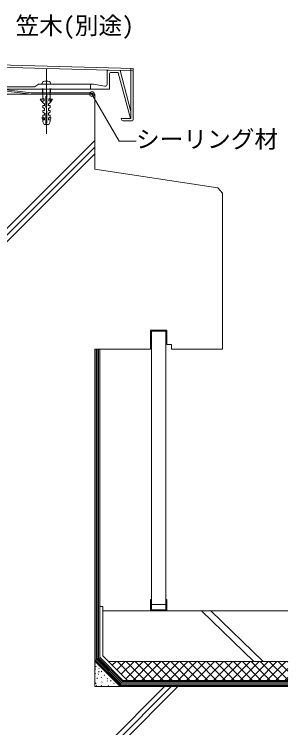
# Model space of a CAD drawing. Units: millimetres, scale not verified. Extents: x -1934 to 1916, y -1314 to 1286.
# Drawn here: x 903 to 1192, y -130 to 623 of the extents above; entities that cross this region are included whole.
import ezdxf
from ezdxf.enums import TextEntityAlignment as Align

# ---------------------------------------------------------------- set-up
doc = ezdxf.new("R2010")
doc.units = ezdxf.units.MM
doc.header["$LTSCALE"] = 10
doc.header["$PDMODE"] = 32
doc.header["$PDSIZE"] = 5
doc.linetypes.add('DASHED1', pattern=[1.8, 1.2, -0.6])
for name, color, linetype, lineweight in [('0-1_躯体', 7, 'Continuous', 18), ('0-4_その他資材', 7, 'Continuous', 18), ('0-5_建具', 4, 'Continuous', 18), ('0-9_部材名__寸法', 7, 'Continuous', 18)]:
    doc.layers.add(name, color=color, linetype=linetype, lineweight=lineweight)
doc.styles.add('ＭＳ ゴシック', font='')
doc.styles.get('ＭＳ ゴシック').set_extended_font_data('MS Gothic')

msp = doc.modelspace()

# ---------------------------------------------------------------- linework, layer by layer
at = {"layer": '0-1_躯体', "color": 3}
for p, q in [((988.23, 538.77), (803.73, 538.77)), ((988.23, 538.77), (988.23, 459.68)), ((803.73, 305.57), (988.23, 490.06)), ((803.73, 298.5), (988.23, 482.99)), ((803.73, 291.43), (988.23, 475.92)), ((1118.28, 440.01), (988.23, 459.68)), ((1118.28, 440.01), (1123.23, 434.26)), ((1123.23, 434.26), (1123.23, 269.68)), ((1047.23, 289.68), (1064.23, 289.68)), ((1064.23, 274.68), (1064.23, 289.68)), ((988.23, 269.68), (1047.23, 269.68)), ((907.01, -241.23), (1061.81, -86.43)), ((914.08, -241.23), (1068.88, -86.43)), ((921.15, -241.23), (1075.95, -86.43)), ((988.23, -86.43), (1191.95, -86.43))]:
    msp.add_line(p, q, dxfattribs=at)
for points in [[(1047.23, 269.68), (1047.23, 289.68), (1047.23, 288.68)], [(1064.23, 274.68), (1069.23, 274.68), (1069.23, 269.68), (1123.23, 269.68)], [(991.23, 269.68), (988.23, 269.68), (988.23, -86.43)]]:
    msp.add_lwpolyline(points, dxfattribs=at)
at = {"layer": '0-4_その他資材', "color": 3}
for p, q in [((1048.23, 288.68), (1048.23, -6.43)), ((1048.23, 288.68), (1063.23, 288.68)), ((1063.23, 288.68), (1063.23, -6.43)), ((1063.23, 0.24), (1048.23, 0.24)), ((1063.23, 5.73), (1064.23, 5.73)), ((1064.23, -6.43), (1064.23, 5.73)), ((996.9, -1.86), (993.56, -1.86)), ((996.9, -54.02), (996.9, -1.86)), ((1191.95, -6.43), (996.9, -6.43)), ((1063.23, -5.43), (1048.23, -5.43)), ((1100.83, -6.43), (1156.12, -59.76)), ((1110.61, -6.43), (1165.89, -59.76)), ((996.9, -54.02), (1022.64, -79.76))]:
    msp.add_line(p, q, dxfattribs=at)
at = {"layer": '0-4_その他資材', "color": 2}
for p, q in [((988.23, -57.61), (988.23, 269.68)), ((989.56, -57.06), (989.56, 269.68)), ((990.89, -56.51), (990.89, 269.68)), ((992.23, -55.96), (992.23, 269.68)), ((993.56, -55.4), (993.56, 269.68)), ((988.23, -57.61), (1015.71, -85.1)), ((988.23, -59.5), (1015.16, -86.43)), ((989.56, -57.06), (1016.27, -83.76)), ((990.89, -56.51), (1016.82, -82.43)), ((992.23, -55.96), (1017.37, -81.1)), ((993.56, -55.4), (1017.92, -79.76)), ((1016.82, -82.43), (1191.95, -82.43)), ((1017.37, -81.1), (1191.95, -81.1)), ((1017.92, -79.76), (1191.95, -79.76)), ((1015.71, -85.1), (1191.95, -85.1)), ((1016.27, -83.76), (1191.95, -83.76))]:
    msp.add_line(p, q, dxfattribs=at)
at = {"layer": '0-4_その他資材'}
for p, q in [((1191.95, -59.76), (1002.64, -59.76)), ((1006.77, -63.9), (1010.9, -59.76)), ((1011.48, -68.61), (1020.33, -59.76)), ((1032.07, -79.76), (1012.06, -59.76)), ((1016.2, -73.33), (1029.76, -59.76)), ((1020.91, -78.04), (1039.19, -59.76)), ((1041.49, -79.76), (1021.49, -59.76)), ((1028.62, -79.76), (1048.62, -59.76)), ((1050.92, -79.76), (1030.92, -59.76)), ((1038.04, -79.76), (1058.05, -59.76)), ((1060.35, -79.76), (1040.35, -59.76)), ((1047.47, -79.76), (1067.47, -59.76)), ((1069.78, -79.76), (1049.78, -59.76)), ((1056.9, -79.76), (1076.9, -59.76)), ((1079.21, -79.76), (1059.21, -59.76)), ((1066.33, -79.76), (1086.33, -59.76)), ((1088.64, -79.76), (1068.63, -59.76)), ((1075.76, -79.76), (1095.76, -59.76)), ((1098.06, -79.76), (1078.06, -59.76)), ((1085.19, -79.76), (1105.19, -59.76)), ((1107.49, -79.76), (1087.49, -59.76)), ((1094.61, -79.76), (1114.61, -59.76)), ((1116.92, -79.76), (1096.92, -59.76)), ((1104.04, -79.76), (1124.04, -59.76)), ((1126.35, -79.76), (1106.35, -59.76)), ((1113.47, -79.76), (1133.47, -59.76)), ((1135.77, -79.76), (1115.78, -59.76)), ((1122.9, -79.76), (1142.9, -59.76)), ((1145.2, -79.76), (1125.2, -59.76)), ((1132.33, -79.76), (1152.33, -59.76)), ((1154.63, -79.76), (1134.63, -59.76)), ((1141.76, -79.76), (1161.76, -59.76)), ((1164.06, -79.76), (1144.06, -59.76)), ((1151.18, -79.76), (1171.18, -59.76)), ((1173.49, -79.76), (1153.49, -59.76)), ((1160.61, -79.76), (1180.61, -59.76)), ((1182.91, -79.76), (1162.91, -59.76)), ((1170.04, -79.76), (1190.04, -59.76)), ((1191.95, -79.37), (1172.34, -59.76)), ((1191.95, -69.94), (1181.77, -59.76)), ((1191.95, -60.51), (1191.2, -59.76)), ((988.31, -61.87), (988.86, -62.42)), ((988.68, -67.56), (989.23, -68.11)), ((988.86, -64.63), (989.6, -65.36)), ((992.17, -66.83), (992.72, -67.38)), ((1179.47, -79.76), (1191.95, -67.28)), ((988.5, -72.33), (989.05, -72.88)), ((991.8, -72.88), (992.35, -73.43)), ((992.35, -70.5), (992.9, -71.05)), ((995.1, -70.13), (995.65, -70.68)), ((998.04, -74.17), (998.59, -74.72)), ((989.05, -82.42), (989.6, -82.97)), ((990.52, -77.1), (991.07, -77.65)), ((994.92, -76.37), (995.47, -76.92)), ((995.65, -81.32), (996.2, -81.87)), ((1001.16, -77.65), (1001.71, -78.2)), ((1001.16, -80.22), (1001.71, -80.77)), ((1005.01, -80.04), (1005.56, -80.59)), ((1008.13, -82.61), (1008.68, -83.16)), ((1188.9, -79.76), (1191.95, -76.71)), ((989.78, -84.81), (990.33, -85.36)), ((994.92, -84.99), (995.47, -85.54)), ((1002.26, -84.81), (1002.81, -85.36))]:
    msp.add_line(p, q, dxfattribs=at)
at = {"layer": '0-4_その他資材', "color": 3}
msp.add_lwpolyline([(1047.23, -6.43), (1047.23, 5.73), (1048.23, 5.73)], dxfattribs=at)
at = {"layer": '0-5_建具'}
for p, q in [((662.49, 573.36), (1028.67, 563.53)), ((664.06, 575.62), (1028.73, 565.83)), ((937.24, 565.09), (937.24, 496.99)), ((1028.73, 511.83), (1028.73, 565.83)), ((1001.23, 563.2), (1001.23, 549.14)), ((1003.73, 560.8), (1003.73, 544.27)), ((1012.46, 561.8), (1004.73, 561.8)), ((1012.95, 561.43), (1025.79, 513.13)), ((1026.43, 520.44), (1014.88, 563.88)), ((932.74, 549.27), (932.87, 550.73)), ((941.74, 549.27), (941.61, 550.73)), ((847.13, 544.27), (1003.73, 544.27)), ((924.88, 546.77), (849.63, 546.77)), ((928.46, 549.18), (925.16, 546.86)), ((986.8, 549.27), (928.59, 549.27)), ((983.63, 549.27), (983.63, 544.27)), ((983.73, 549.27), (983.73, 544.27)), ((983.83, 549.27), (983.83, 544.27)), ((998.89, 547.17), (986.88, 549.26)), ((1016.24, 512.83), (1016.24, 513.13)), ((1027.73, 510.83), (1018.24, 510.83))]:
    msp.add_line(p, q, dxfattribs=at)
at = {"layer": '0-5_建具', "color": 7}
for p, q in [((888.83, 542.77), (921.11, 538.77)), ((889.02, 544.26), (921.11, 540.28)), ((921.11, 540.28), (983.73, 540.28)), ((921.11, 538.77), (983.73, 538.77)), ((983.73, 540.28), (983.73, 538.77))]:
    msp.add_line(p, q, dxfattribs=at)
at = {"layer": '0-5_建具', "linetype": 'DASHED1'}
for p, q in [((932.74, 544.93), (933.24, 539.72)), ((933.24, 534.77), (933.24, 544.93)), ((941.74, 544.93), (941.24, 539.72)), ((941.24, 534.77), (941.24, 544.93)), ((930.74, 533.77), (934.74, 533.77)), ((930.74, 533.77), (933.24, 529.77)), ((943.74, 533.77), (939.74, 533.77)), ((943.74, 533.77), (941.24, 529.77)), ((942.56, 533.77), (941.24, 531.65)), ((933.36, 513.77), (934.36, 511.77)), ((933.24, 509.77), (934.74, 506.77)), ((939.74, 506.77), (941.24, 509.77))]:
    msp.add_line(p, q, dxfattribs=at)
at = {"layer": '0-5_建具', "color": 3}
for p, q in [((983.73, 540.28), (988.23, 538.77)), ((983.73, 540.28), (983.73, 538.77)), ((983.73, 540.19), (983.8, 540.26)), ((983.73, 539.76), (984.12, 540.15)), ((983.73, 539.34), (984.44, 540.04)), ((983.73, 539.95), (984.92, 538.77)), ((983.73, 538.92), (984.75, 539.94)), ((983.73, 539.53), (984.5, 538.77)), ((983.73, 539.1), (984.07, 538.77)), ((988.23, 538.77), (983.73, 538.77)), ((983.88, 540.23), (985.34, 538.77)), ((984.01, 538.77), (985.07, 539.83)), ((984.01, 538.77), (984.86, 539.62)), ((984.31, 539.8), (985.34, 538.77)), ((984.43, 538.77), (985.39, 539.72)), ((984.43, 538.77), (985.17, 539.51)), ((984.52, 540.01), (985.77, 538.77)), ((984.86, 538.77), (985.71, 539.62)), ((985.16, 539.8), (986.19, 538.77)), ((985.28, 538.77), (986.02, 539.51)), ((985.71, 538.77), (986.34, 539.4)), ((985.8, 539.58), (986.62, 538.77)), ((986.13, 538.77), (986.66, 539.29)), ((986.44, 539.37), (987.04, 538.77)), ((986.55, 538.77), (986.97, 539.19)), ((986.98, 538.77), (987.29, 539.08)), ((987.08, 539.15), (987.46, 538.77)), ((987.4, 538.77), (987.61, 538.97)), ((987.72, 538.94), (987.89, 538.77)), ((987.83, 538.77), (987.93, 538.87))]:
    msp.add_line(p, q, dxfattribs=at)
at = {"layer": '0-5_建具'}
msp.add_lwpolyline([(1016.24, 513.13), (1026.43, 513.13), (1026.43, 565.83)], dxfattribs=at)
at = {"layer": '0-5_建具', "linetype": 'DASHED1'}
for points in [[(935.24, 528.77), (933.24, 529.77), (933.24, 531.77), (934.74, 531.77), (934.74, 533.77), (933.24, 534.77)], [(934.74, 506.77), (936.74, 506.77), (936.74, 538.77), (937.74, 538.77), (937.74, 506.77), (939.74, 506.77)], [(939.24, 528.77), (941.24, 529.77), (941.24, 531.77), (939.74, 531.77), (939.74, 533.77), (941.24, 534.77)], [(933.24, 511.77), (935.24, 511.77), (935.24, 513.77), (933.24, 514.77), (933.24, 516.77), (935.24, 516.77), (935.24, 518.77), (933.24, 519.77), (933.24, 521.77), (935.24, 521.77), (935.24, 523.77), (933.24, 524.77), (933.24, 526.77), (935.24, 526.77), (935.24, 528.77)], [(941.24, 509.77), (941.24, 511.77), (939.24, 511.77), (939.24, 513.77), (941.24, 514.77), (941.24, 516.77), (939.24, 516.77), (939.24, 518.77), (941.24, 519.77), (941.24, 521.77), (939.24, 521.77), (939.24, 523.77), (941.24, 524.77), (941.24, 526.77), (939.24, 526.77), (939.24, 528.77)], [(935.24, 513.77), (932.24, 513.77), (933.24, 511.77)], [(939.24, 513.77), (942.24, 513.77), (941.24, 511.77)], [(933.24, 509.77), (933.24, 511.77), (935.24, 511.77)]]:
    msp.add_lwpolyline(points, dxfattribs=at)
at = {"layer": '0-5_建具'}
for centre, radius, start, end in [((1002.23, 563.2), 1, 88.54152, 180), ((1004.73, 560.8), 1, 90, 180), ((1012.46, 561.3), 0.5, 14.89134, 90), ((934.46, 550.59), 1.6, 105.49394, 175), ((937.24, 540.57), 12, 74.50603, 105.49396), ((940.02, 550.59), 1.6, 4.99997, 74.50603), ((924.88, 547.27), 0.5, 270, 305.09501), ((986.8, 548.77), 0.5, 80.1474, 90), ((999.23, 549.14), 2, 260.1474, 360), ((1018.24, 512.83), 2, 180, 270), ((1027.73, 511.83), 1, 270, 0)]:
    msp.add_arc(centre, radius, start, end, dxfattribs=at)
at = {"layer": '0-9_部材名__寸法'}
for p, q in [((985.31, 539.01), (1014.07, 489.2)), ((1014.07, 489.2), (1031.78, 489.2))]:
    msp.add_line(p, q, dxfattribs=at)
msp.add_point((985.31, 539.01), dxfattribs=at)

# ---------------------------------------------------------------- texts
at = {"layer": '0-9_部材名__寸法', "style": 'ＭＳ ゴシック'}
for s, p in [('笠木(別途)', (904.59, 596.57)), ('シーリング材', (1031.78, 476.7))]:
    msp.add_text(s, height=18.33, dxfattribs=at).set_placement(p, align=Align.BOTTOM_LEFT)

doc.saveas('drawing.dxf')
